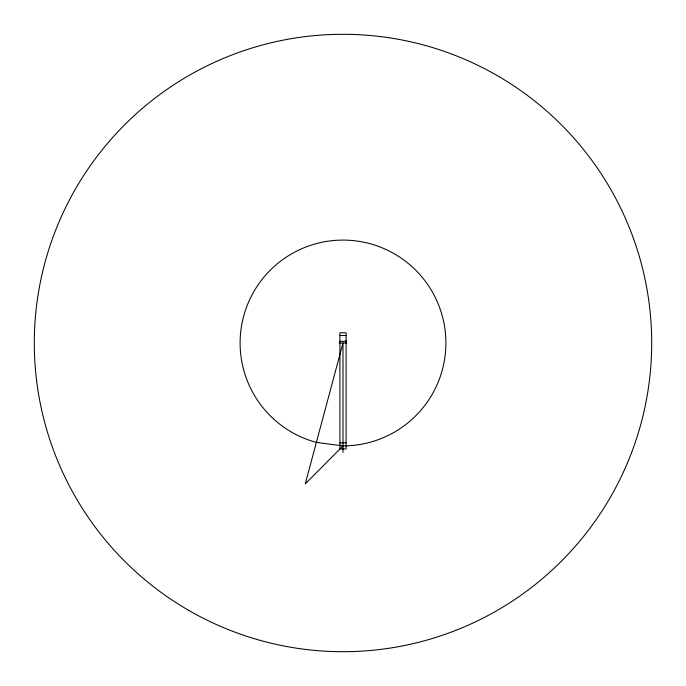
<?xml version="1.0" encoding="UTF-8"?>
<svg xmlns="http://www.w3.org/2000/svg" width="686" height="686" viewBox="0 0 686 686"><rect width="100%" height="100%" fill="white"/><g stroke="black" fill="none" stroke-linecap="round" stroke-linejoin="round"><path stroke-width="1.03" d="M339.399 343L339.913 341.156A3.602 3.602 0 0 0 339.399 343L346.601 343A3.602 3.602 0 0 0 345.547 340.453L346.087 341.156M339.913 335.523L346.087 335.523M346.087 341.345L339.913 341.345L339.913 332.796L346.087 332.796L346.087 448.97L339.913 448.97L339.913 343M339.913 442.83L346.087 442.83M339.776 445.137L343 445.9A102.9 102.9 0 0 0 436.262 299.516A102.9 102.9 0 0 0 264.17 276.861A102.9 102.9 0 0 0 316.366 442.393L343 445.9L305.244 483.922L343 343L343 452.434M188.65 610.343A308.7 308.7 0 0 0 651.7 343A308.7 308.7 0 0 0 188.65 75.657A308.7 308.7 0 0 0 188.65 610.343"/></g></svg>
